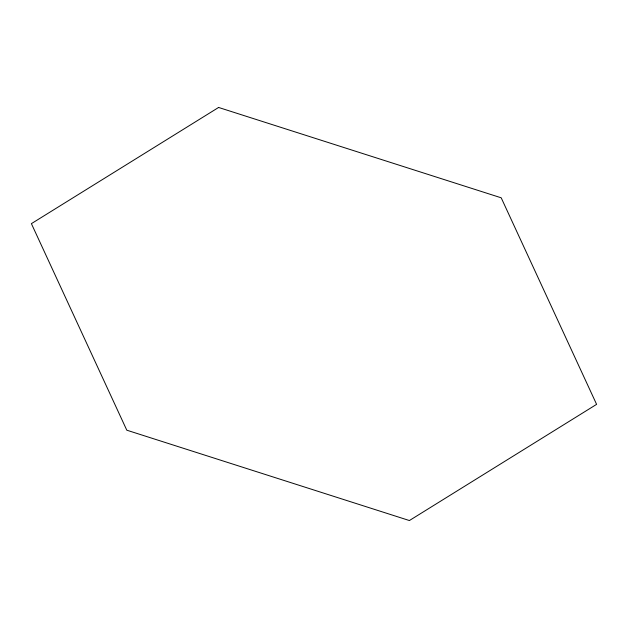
<?xml version="1.0" encoding="UTF-8"?>
<svg xmlns="http://www.w3.org/2000/svg" width="628" height="628" viewBox="0 0 628 628"><rect width="100%" height="100%" fill="white"/><g stroke="black" fill="none" stroke-linecap="round" stroke-linejoin="round"><path stroke-width="0.94" d="M218.607 107.459L31.4 223.647L126.793 430.188L409.393 520.541L596.6 404.354L501.207 197.812L218.607 107.459"/></g></svg>
